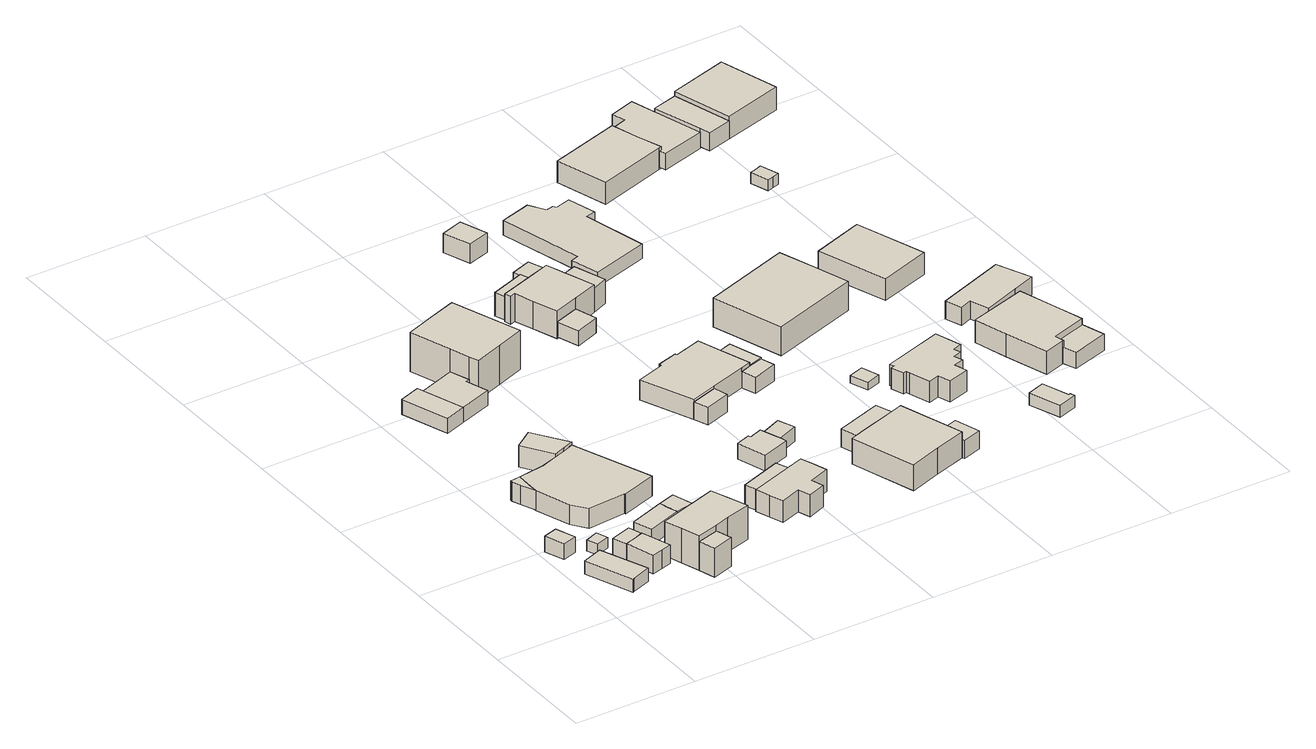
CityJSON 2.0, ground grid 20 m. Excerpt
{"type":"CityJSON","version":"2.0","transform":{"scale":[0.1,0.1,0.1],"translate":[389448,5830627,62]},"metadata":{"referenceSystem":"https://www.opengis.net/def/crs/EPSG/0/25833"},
"CityObjects":{
"building1":{"type":"Building","attributes":{"Gemeindeschluessel":"11000012","BezugspunktDach":"2200","function":"31001_2723","measuredHeight":2.54,"storeysAboveGround":1},"address":[{"country":"Germany","locality":"Berlin","thoroughfareNumber":"12 (2)","thoroughfareName":"Feldspatzenweg"}],"geometry":[{"type":"Solid","lod":"1","boundaries":[[[[0,1,2,3]],[[4,5,6,7]],[[4,7,3,2]],[[5,4,2,1]],[[6,5,1,0]],[[7,6,0,3]]]]}]},
"building2":{"type":"Building","attributes":{"Gemeindeschluessel":"11000012","BezugspunktDach":"2200","function":"31001_2723","measuredHeight":2.24,"storeysAboveGround":1},"address":[{"country":"Germany","locality":"Berlin","thoroughfareNumber":"43C (2)","thoroughfareName":"Alter Bernauer Heerweg"}],"geometry":[{"type":"Solid","lod":"1","boundaries":[[[[8,9,10,11,12]],[[13,14,15,16,17]],[[13,17,12,11]],[[14,13,11,10]],[[15,14,10,9]],[[16,15,9,8]],[[17,16,8,12]]]]}]},
"building3":{"type":"Building","attributes":{"Gemeindeschluessel":"11000012","BezugspunktDach":"2200","function":"31001_2723","measuredHeight":1.84,"storeysAboveGround":1},"address":[{"country":"Germany","locality":"Berlin","thoroughfareNumber":"14 (1)","thoroughfareName":"Feldspatzenweg"}],"geometry":[{"type":"Solid","lod":"1","boundaries":[[[[18,19,20,21]],[[22,23,24,25]],[[22,25,21,20]],[[23,22,20,19]],[[24,23,19,18]],[[25,24,18,21]]]]}]},
"building4":{"type":"Building","attributes":{"Gemeindeschluessel":"11000012","BezugspunktDach":"2200","function":"51009_1610","measuredHeight":3.1,"storeysAboveGround":0},"address":[{"country":"Germany","locality":"Berlin"}],"geometry":[{"type":"Solid","lod":"1","boundaries":[[[[26,27,28,29,30,31]],[[32,33,34,35,36,37]],[[32,37,31,30]],[[33,32,30,29]],[[34,33,29,28]],[[35,34,28,27]],[[36,35,27,26]],[[37,36,26,31]]]]}]},
"building5":{"type":"Building","attributes":{"Gemeindeschluessel":"11000012","BezugspunktDach":"2200","function":"31001_2723","measuredHeight":2.98,"storeysAboveGround":1},"address":[{"country":"Germany","locality":"Berlin","thoroughfareNumber":"45 (2)","thoroughfareName":"Alter Bernauer Heerweg"}],"geometry":[{"type":"Solid","lod":"1","boundaries":[[[[38,39,40,41]],[[42,43,44,45]],[[42,45,41,40]],[[43,42,40,39]],[[44,43,39,38]],[[45,44,38,41]]]]}]},
"building6":{"type":"Building","attributes":{"Gemeindeschluessel":"11000012","BezugspunktDach":"2200","function":"51009_1610","measuredHeight":3.35,"storeysAboveGround":0},"address":[{"country":"Germany","locality":"Berlin"}],"geometry":[{"type":"Solid","lod":"1","boundaries":[[[[46,47,48,49,50,51]],[[52,43,53,54,55,44]],[[52,44,51,50]],[[43,52,50,49]],[[53,43,49,48]],[[54,53,48,47]],[[55,54,47,46]],[[44,55,46,51]]]]}]},
"building7":{"type":"Building","attributes":{"Gemeindeschluessel":"11000012","BezugspunktDach":"2200","function":"31001_2723","measuredHeight":3.15,"storeysAboveGround":1},"address":[{"country":"Germany","locality":"Berlin","thoroughfareNumber":"45 (1)","thoroughfareName":"Alter Bernauer Heerweg"}],"geometry":[{"type":"Solid","lod":"1","boundaries":[[[[56,57,58,59,60]],[[61,62,63,64,65]],[[61,65,60,59]],[[62,61,59,58]],[[63,62,58,57]],[[64,63,57,56]],[[65,64,56,60]]]]}]},
"building8":{"type":"Building","attributes":{"Gemeindeschluessel":"11000012","BezugspunktDach":"2200","function":"31001_1010","measuredHeight":3.24,"storeysAboveGround":1},"address":[{"country":"Germany","locality":"Berlin","thoroughfareNumber":"14","thoroughfareName":"Feldspatzenweg"}],"geometry":[{"type":"Solid","lod":"1","boundaries":[[[[66,67,68,69,70,71,72,73,30,29,28]],[[74,75,76,77,78,79,80,81,82,83,84]],[[74,84,28,29]],[[75,74,29,30]],[[76,75,30,73]],[[77,76,73,72]],[[78,77,72,71]],[[79,78,71,70]],[[80,79,70,69]],[[81,80,69,68]],[[82,81,68,67]],[[83,82,67,66]],[[84,83,66,28]]]]}]},
"building9":{"type":"Building","attributes":{"Gemeindeschluessel":"11000012","function":"31001_1010"},"address":[{"country":"Germany","locality":"Berlin","thoroughfareNumber":"45","thoroughfareName":"Alter Bernauer Heerweg"}],"children":["building9-1","building9-2"]},
"building9-1":{"type":"BuildingPart","attributes":{"BezugspunktDach":"2200","measuredHeight":6.59,"storeysAboveGround":1},"parents":["building9"],"geometry":[{"type":"MultiSurface","lod":"1","boundaries":[[[85,86,87,88,89,90,91,92]],[[93,94,95,96,97,98,99,100]],[[93,100,92,91]],[[94,93,91,90]],[[95,94,90,89]],[[96,95,89,88]],[[97,96,88,87]],[[101,102,103,87,86]],[[99,98,86,85]],[[100,99,85,92]],[[98,97,103,102,101]]]}]},
"building9-2":{"type":"BuildingPart","attributes":{"BezugspunktDach":"2200","measuredHeight":4.79,"storeysAboveGround":1},"parents":["building9"],"geometry":[{"type":"MultiSurface","lod":"1","boundaries":[[[104,105,103,102]],[[97,106,107,98]],[[106,97,103,105]],[[107,106,105,104]],[[98,107,104,102]],[[97,98,102,103,108]]]}]},
"building10":{"type":"Building","attributes":{"Gemeindeschluessel":"11000012","BezugspunktDach":"2200","function":"51009_1611","measuredHeight":2.46,"storeysAboveGround":0},"address":[{"country":"Germany","locality":"Berlin"}],"geometry":[{"type":"Solid","lod":"1","boundaries":[[[[109,110,111,112,113]],[[114,115,116,117,118]],[[114,118,113,112]],[[115,114,112,111]],[[116,115,111,110]],[[117,116,110,109]],[[118,117,109,113]]]]}]},
"building11":{"type":"Building","attributes":{"Gemeindeschluessel":"11000012","BezugspunktDach":"2200","function":"51009_1610","measuredHeight":4.1,"storeysAboveGround":0},"address":[{"country":"Germany","locality":"Berlin"}],"geometry":[{"type":"Solid","lod":"1","boundaries":[[[[119,120,121,122,123]],[[124,125,126,127,128]],[[124,128,123,122]],[[125,124,122,121]],[[126,125,121,120]],[[127,126,120,119]],[[128,127,119,123]]]]}]},
"building12":{"type":"Building","attributes":{"Gemeindeschluessel":"11000012","BezugspunktDach":"2200","function":"51009_1610","measuredHeight":3.12,"storeysAboveGround":0},"address":[{"country":"Germany","locality":"Berlin"}],"geometry":[{"type":"Solid","lod":"1","boundaries":[[[[57,129,130,59]],[[131,132,63,61]],[[131,61,59,130]],[[132,131,130,129]],[[63,132,129,57]],[[61,63,57,59]]]]}]},
"building13":{"type":"Building","attributes":{"Gemeindeschluessel":"11000012","BezugspunktDach":"2200","function":"51009_1610","measuredHeight":2.53,"storeysAboveGround":0},"address":[{"country":"Germany","locality":"Berlin"}],"geometry":[{"type":"Solid","lod":"1","boundaries":[[[[110,133,134,135,136,111]],[[137,138,139,140,116,115]],[[137,115,111,136]],[[138,137,136,135]],[[139,138,135,134]],[[140,139,134,133]],[[116,140,133,110]],[[115,116,110,111]]]]}]},
"building14":{"type":"Building","attributes":{"Gemeindeschluessel":"11000012","BezugspunktDach":"2200","function":"31001_1010","measuredHeight":7.74,"storeysAboveGround":1},"address":[{"country":"Germany","locality":"Berlin","thoroughfareNumber":"17","thoroughfareName":"Feldspatzenweg"}],"geometry":[{"type":"Solid","lod":"1","boundaries":[[[[141,142,143,144,145,146,147,148]],[[149,150,151,152,153,154,155,156]],[[149,156,148,147]],[[150,149,147,146]],[[151,150,146,145]],[[152,151,145,144]],[[153,152,144,143]],[[154,153,143,142]],[[155,154,142,141]],[[156,155,141,148]]]]}]},
"building15":{"type":"Building","attributes":{"Gemeindeschluessel":"11000012","function":"31001_1010"},"address":[{"country":"Germany","locality":"Berlin","thoroughfareNumber":"45A","thoroughfareName":"Alter Bernauer Heerweg"}],"children":["building15-1","building15-2"]},
"building15-1":{"type":"BuildingPart","attributes":{"BezugspunktDach":"2200","measuredHeight":5.26,"storeysAboveGround":1},"parents":["building15"],"geometry":[{"type":"Solid","lod":"1","boundaries":[[[[157,158,159,160,161,162,163,164,165,166,167]],[[168,169,170,171,172,173,174,175,176,177,178]],[[168,178,167,166]],[[169,168,166,165],[179,180,181,168]],[[170,169,165,164]],[[171,170,164,163]],[[172,171,163,162]],[[173,172,162,161]],[[174,173,161,160]],[[175,174,160,159]],[[176,175,159,158]],[[177,176,158,157]],[[178,177,157,167]],[[180,179,168,181]]]]}]},
"building15-2":{"type":"BuildingPart","attributes":{"BezugspunktDach":"2200","measuredHeight":3.43,"storeysAboveGround":1},"parents":["building15"],"geometry":[{"type":"Solid","lod":"1","boundaries":[[[[181,180,182,183]],[[184,179,168,185]],[[184,185,183,182]],[[179,184,182,180]],[[185,168,181,183]],[[168,179,180,181]]]]}]},
"building16":{"type":"Building","attributes":{"Gemeindeschluessel":"11000012","BezugspunktDach":"2200","function":"31001_2723","measuredHeight":2.63,"storeysAboveGround":1},"address":[{"country":"Germany","locality":"Berlin","thoroughfareNumber":"45A (1)","thoroughfareName":"Alter Bernauer Heerweg"}],"geometry":[{"type":"Solid","lod":"1","boundaries":[[[[186,187,188,189,190,191,192,193]],[[194,195,196,197,198,199,200,201]],[[194,201,193,192]],[[195,194,192,191]],[[196,195,191,190]],[[197,196,190,189]],[[198,197,189,188]],[[199,198,188,187]],[[200,199,187,186]],[[201,200,186,193]]]]}]},
"building17":{"type":"Building","attributes":{"Gemeindeschluessel":"11000012","BezugspunktDach":"2200","function":"31001_2723","measuredHeight":2.44,"storeysAboveGround":1},"address":[{"country":"Germany","locality":"Berlin","thoroughfareNumber":"45B (1)","thoroughfareName":"Alter Bernauer Heerweg"}],"geometry":[{"type":"Solid","lod":"1","boundaries":[[[[188,202,203,189]],[[204,205,206,207]],[[204,207,189,203]],[[205,204,203,202]],[[206,205,202,188]],[[207,206,188,189]]]]}]},
"building18":{"type":"Building","attributes":{"Gemeindeschluessel":"11000012","BezugspunktDach":"2200","function":"51009_1610","measuredHeight":4.29,"storeysAboveGround":0},"address":[{"country":"Germany","locality":"Berlin"}],"geometry":[{"type":"Solid","lod":"1","boundaries":[[[[208,209,210,211]],[[212,213,214,215]],[[212,215,211,210]],[[213,212,210,209]],[[214,213,209,208]],[[215,214,208,211]]]]}]},
"building19":{"type":"Building","attributes":{"Gemeindeschluessel":"11000012","BezugspunktDach":"2200","function":"51009_1610","measuredHeight":3.2,"storeysAboveGround":0},"address":[{"country":"Germany","locality":"Berlin"}],"geometry":[{"type":"Solid","lod":"1","boundaries":[[[[216,217,218,219]],[[220,221,222,223]],[[220,223,219,218]],[[221,220,218,217]],[[222,221,217,216]],[[223,222,216,219]]]]}]},
"building20":{"type":"Building","attributes":{"Gemeindeschluessel":"11000012","function":"31001_1010"},"address":[{"country":"Germany","locality":"Berlin","thoroughfareNumber":"18","thoroughfareName":"Feldspatzenweg"}],"children":["building20-1","building20-2","building20-3","building20-4"]},
"building20-1":{"type":"BuildingPart","attributes":{"BezugspunktDach":"2200","measuredHeight":3.79,"storeysAboveGround":1},"parents":["building20"],"geometry":[{"type":"MultiSurface","lod":"1","boundaries":[[[224,225,226,227,228,229,230,231,232,233,234,235]],[[236,237,238,239,240,241,242,243,244,245,246,247]],[[236,247,235,234]],[[237,236,234,233]],[[238,237,233,232]],[[239,238,232,231]],[[240,239,231,230]],[[241,240,230,229]],[[248,249,241,229,228]],[[243,250,248,242,228,227]],[[251,252,227,226]],[[245,244,226,225]],[[247,246,224,235]],[[242,241,249,248]],[[242,248,250,243]],[[244,253,243,252,251]],[[254,246,245,255,256]]]}]},
"building20-2":{"type":"BuildingPart","attributes":{"BezugspunktDach":"2200","measuredHeight":2.92,"storeysAboveGround":1},"parents":["building20"],"geometry":[{"type":"MultiSurface","lod":"1","boundaries":[[[250,257,258,249]],[[259,260,243,241]],[[259,241,249,258]],[[260,259,258,257]],[[241,242,248,249]],[[250,248,242,243]]]}]},
"building20-3":{"type":"BuildingPart","attributes":{"BezugspunktDach":"2200","measuredHeight":2.92,"storeysAboveGround":1},"parents":["building20"],"geometry":[{"type":"Solid","lod":"1","boundaries":[[[[261,262,255,256]],[[245,263,264,246]],[[263,245,255,262]],[[264,263,262,261]],[[246,264,261,256]],[[245,246,256,255]]]]}]},
"building20-4":{"type":"BuildingPart","attributes":{"BezugspunktDach":"2200","measuredHeight":2.73,"storeysAboveGround":1},"parents":["building20"],"geometry":[{"type":"MultiSurface","lod":"1","boundaries":[[[265,266,267,251]],[[260,268,269,244]],[[244,243,260]],[[268,260,267,266]],[[269,268,266,265]],[[244,269,265,251]],[[251,252,243,244]],[[260,243,252,267]]]}]},
"building21":{"type":"Building","attributes":{"Gemeindeschluessel":"11000012","function":"31001_1010"},"address":[{"country":"Germany","locality":"Berlin","thoroughfareNumber":"19","thoroughfareName":"Feldspatzenweg"}],"children":["building21-1","building21-2","building21-3"]},
"building21-1":{"type":"BuildingPart","attributes":{"BezugspunktDach":"2200","measuredHeight":5.25,"storeysAboveGround":1},"parents":["building21"],"geometry":[{"type":"MultiSurface","lod":"1","boundaries":[[[270,271,272,273,274,275,276,277,278,279,280,281]],[[282,283,284,285,286,287,288,289,290,291,292,293]],[[294,282,293,281,280]],[[283,282,280,279],[283,295,294,282]],[[284,283,279,278]],[[285,284,278,277]],[[296,297,285,277,276]],[[287,298,296,286,276,275]],[[288,287,275,274]],[[289,288,274,273]],[[290,289,273,272]],[[291,290,272,271]],[[292,291,271,270]],[[293,292,270,281]],[[295,283,282,294]],[[286,285,297,296]],[[299,286,296,298,287]]]}]},
"building21-2":{"type":"BuildingPart","attributes":{"BezugspunktDach":"2200","measuredHeight":3.95,"storeysAboveGround":1},"parents":["building21"],"geometry":[{"type":"Solid","lod":"1","boundaries":[[[[300,294,295,301,302]],[[303,283,282,304,305]],[[303,305,302,301]],[[283,303,301,295]],[[304,282,294,300]],[[305,304,300,302]],[[283,295,294,282]]]]}]},
"building21-3":{"type":"BuildingPart","attributes":{"BezugspunktDach":"2200","measuredHeight":3.95,"storeysAboveGround":1},"parents":["building21"],"geometry":[{"type":"MultiSurface","lod":"1","boundaries":[[[298,306,307,308,297]],[[284,309,310,287,285]],[[284,285,297,308]],[[309,284,308,307]],[[310,309,307,306]],[[287,310,306,298]],[[311,286,296,297,285]],[[287,298,296,286]]]}]},
"building22":{"type":"Building","attributes":{"Gemeindeschluessel":"11000012","function":"31001_1010"},"address":[{"country":"Germany","locality":"Berlin","thoroughfareNumber":"45B","thoroughfareName":"Alter Bernauer Heerweg"}],"children":["building22-1","building22-2"]},
"building22-1":{"type":"BuildingPart","attributes":{"BezugspunktDach":"2200","measuredHeight":5.29,"storeysAboveGround":1},"parents":["building22"],"geometry":[{"type":"MultiSurface","lod":"1","boundaries":[[[312,313,314,315,316,317,318,319,320]],[[321,322,323,324,325,326,327,328,329]],[[321,329,320,319]],[[330,331,319,318]],[[323,332,330,322,318,317]],[[324,323,317,316]],[[325,324,316,315]],[[326,325,315,314]],[[327,326,314,313]],[[328,327,313,312]],[[329,328,312,320]],[[322,321,331,330]],[[333,322,330,332,323]]]}]},
"building22-2":{"type":"BuildingPart","attributes":{"BezugspunktDach":"2200","measuredHeight":3.02,"storeysAboveGround":1},"parents":["building22"],"geometry":[{"type":"MultiSurface","lod":"1","boundaries":[[[331,332,334,335]],[[336,323,321,337]],[[336,337,335,334]],[[323,336,334,332]],[[337,321,331,335]],[[321,322,330,331]],[[323,332,330,322]]]}]},
"building23":{"type":"Building","attributes":{"Gemeindeschluessel":"11000012","BezugspunktDach":"2200","function":"31001_2723","measuredHeight":3.22,"storeysAboveGround":1},"address":[{"country":"Germany","locality":"Berlin","thoroughfareNumber":"19 (1)","thoroughfareName":"Feldspatzenweg"}],"geometry":[{"type":"Solid","lod":"1","boundaries":[[[[338,339,340,341]],[[342,343,344,345]],[[342,345,341,340]],[[343,342,340,339]],[[344,343,339,338]],[[345,344,338,341]]]]}]},
"building24":{"type":"Building","attributes":{"Gemeindeschluessel":"11000012","BezugspunktDach":"2200","function":"51009_1610","measuredHeight":3.05,"storeysAboveGround":0},"address":[{"country":"Germany","locality":"Berlin"}],"geometry":[{"type":"Solid","lod":"1","boundaries":[[[[346,347,348,349,350]],[[351,352,353,326,325]],[[351,325,350,349]],[[352,351,349,348]],[[353,352,348,347]],[[326,353,347,346]],[[325,326,346,350]]]]}]},
"building25":{"type":"Building","attributes":{"Gemeindeschluessel":"11000012","BezugspunktDach":"2200","function":"31001_2723","measuredHeight":1.29,"storeysAboveGround":1},"address":[{"country":"Germany","locality":"Berlin","thoroughfareNumber":"47 (2)","thoroughfareName":"Alter Bernauer Heerweg"}],"geometry":[{"type":"Solid","lod":"1","boundaries":[[[[354,355,356,357]],[[358,359,360,361]],[[358,361,357,356]],[[359,358,356,355]],[[360,359,355,354]],[[361,360,354,357]]]]}]},
"building26":{"type":"Building","attributes":{"Gemeindeschluessel":"11000012","BezugspunktDach":"2200","function":"31001_1010","measuredHeight":2.4,"storeysAboveGround":1},"address":[{"country":"Germany","locality":"Berlin","thoroughfareNumber":"21","thoroughfareName":"Feldspatzenweg"}],"geometry":[{"type":"Solid","lod":"1","boundaries":[[[[362,363,364,365,366,367,368,369,370,371,372,373]],[[374,375,376,377,378,379,380,381,382,383,384,385]],[[374,385,373,372]],[[375,374,372,371]],[[376,375,371,370]],[[377,376,370,369]],[[378,377,369,368]],[[379,378,368,367]],[[380,379,367,366]],[[381,380,366,365]],[[382,381,365,364]],[[383,382,364,363]],[[384,383,363,362]],[[385,384,362,373]]]]}]},
"building27":{"type":"Building","attributes":{"Gemeindeschluessel":"11000012","BezugspunktDach":"2200","function":"31001_1010","measuredHeight":6.31,"storeysAboveGround":1},"address":[{"country":"Germany","locality":"Berlin","thoroughfareNumber":"20","thoroughfareName":"Feldspatzenweg"}],"geometry":[{"type":"Solid","lod":"1","boundaries":[[[[386,387,388,389,390]],[[391,392,393,394,395]],[[391,395,390,389]],[[392,391,389,388]],[[393,392,388,387]],[[394,393,387,386]],[[395,394,386,390]]]]}]},
"building28":{"type":"Building","attributes":{"Gemeindeschluessel":"11000012","BezugspunktDach":"2200","function":"31001_1010","measuredHeight":4.67,"storeysAboveGround":1},"address":[{"country":"Germany","locality":"Berlin","thoroughfareNumber":"47","thoroughfareName":"Alter Bernauer Heerweg"}],"geometry":[{"type":"Solid","lod":"1","boundaries":[[[[396,397,398,399,400,401,402,403,404,405,406,407,408,409,410,411,412,413]],[[414,415,416,417,418,419,420,421,422,423,424,425,426,427,428,429,430,431]],[[414,431,413,412]],[[415,414,412,411]],[[416,415,411,410]],[[417,416,410,409]],[[418,417,409,408]],[[419,418,408,407]],[[420,419,407,406]],[[421,420,406,405]],[[422,421,405,404]],[[423,422,404,403]],[[424,423,403,402]],[[425,424,402,401]],[[426,425,401,400]],[[427,426,400,399]],[[428,427,399,398]],[[429,428,398,397]],[[430,429,397,396]],[[431,430,396,413]]]]}]},
"building29":{"type":"Building","attributes":{"Gemeindeschluessel":"11000012","BezugspunktDach":"2200","function":"31001_2463","measuredHeight":2.02,"storeysAboveGround":1},"address":[{"country":"Germany","locality":"Berlin","thoroughfareNumber":"47 (1)","thoroughfareName":"Alter Bernauer Heerweg"}],"geometry":[{"type":"Solid","lod":"1","boundaries":[[[[432,433,434,435,436,437]],[[438,439,440,441,442,443]],[[438,443,437,436]],[[439,438,436,435]],[[440,439,435,434]],[[441,440,434,433]],[[442,441,433,432]],[[443,442,432,437]]]]}]},
"building30":{"type":"Building","attributes":{"Gemeindeschluessel":"11000012","BezugspunktDach":"2200","function":"31001_1010","measuredHeight":4.2,"storeysAboveGround":1},"address":[{"country":"Germany","locality":"Berlin","thoroughfareNumber":"23","thoroughfareName":"Feldspatzenweg"}],"geometry":[{"type":"Solid","lod":"1","boundaries":[[[[444,445,446,447,448,449]],[[450,451,452,453,454,455]],[[450,455,449,448]],[[451,450,448,447]],[[452,451,447,446]],[[453,452,446,445]],[[454,453,445,444]],[[455,454,444,449]]]]}]},
"building31":{"type":"Building","attributes":{"Gemeindeschluessel":"11000012","BezugspunktDach":"2200","function":"31001_1010","measuredHeight":3.53,"storeysAboveGround":1},"address":[{"country":"Germany","locality":"Berlin","thoroughfareNumber":"22","thoroughfareName":"Feldspatzenweg"}],"geometry":[{"type":"Solid","lod":"1","boundaries":[[[[456,457,458,459]],[[460,461,462,463]],[[460,463,459,458]],[[461,460,458,457]],[[462,461,457,456]],[[463,462,456,459]]]]}]},
"building32":{"type":"Building","attributes":{"Gemeindeschluessel":"11000012","BezugspunktDach":"2200","function":"31001_1010","measuredHeight":5.14,"storeysAboveGround":1},"address":[{"country":"Germany","locality":"Berlin","thoroughfareNumber":"47A","thoroughfareName":"Alter Bernauer Heerweg"}],"geometry":[{"type":"Solid","lod":"1","boundaries":[[[[464,465,466,467,468,469,470,471,472]],[[473,474,475,476,477,478,479,480,481]],[[473,481,472,471]],[[474,473,471,470]],[[475,474,470,469]],[[476,475,469,468]],[[477,476,468,467]],[[478,477,467,466]],[[479,478,466,465]],[[480,479,465,464]],[[481,480,464,472]]]]}]},
"building33":{"type":"Building","attributes":{"Gemeindeschluessel":"11000012","BezugspunktDach":"2200","function":"51009_1610","measuredHeight":2.69,"storeysAboveGround":0},"address":[{"country":"Germany","locality":"Berlin"}],"geometry":[{"type":"Solid","lod":"1","boundaries":[[[[482,483,484,485,486,487]],[[488,489,490,491,492,493]],[[488,493,487,486]],[[489,488,486,485]],[[490,489,485,484]],[[491,490,484,483]],[[492,491,483,482]],[[493,492,482,487]]]]}]},
"building34":{"type":"Building","attributes":{"Gemeindeschluessel":"11000012","BezugspunktDach":"2200","function":"31001_2463","measuredHeight":3.04,"storeysAboveGround":1},"address":[{"country":"Germany","locality":"Berlin","thoroughfareNumber":"47A (1)","thoroughfareName":"Alter Bernauer Heerweg"}],"geometry":[{"type":"Solid","lod":"1","boundaries":[[[[494,495,496,497,498,499,500]],[[501,502,503,504,505,506,507]],[[501,507,500,499]],[[502,501,499,498]],[[503,502,498,497]],[[504,503,497,496]],[[505,504,496,495]],[[506,505,495,494]],[[507,506,494,500]]]]}]},
"building35":{"type":"Building","attributes":{"Gemeindeschluessel":"11000012","BezugspunktDach":"2200","function":"31001_2463","measuredHeight":2.71,"storeysAboveGround":1},"address":[{"country":"Germany","locality":"Berlin","thoroughfareNumber":"23 (1)","thoroughfareName":"Feldspatzenweg"}],"geometry":[{"type":"Solid","lod":"1","boundaries":[[[[508,509,510,511,512,513,514,515,516]],[[517,518,519,520,521,522,523,524,525]],[[517,525,516,515]],[[518,517,515,514]],[[519,518,514,513]],[[520,519,513,512]],[[521,520,512,511]],[[522,521,511,510]],[[523,522,510,509]],[[524,523,509,508]],[[525,524,508,516]]]]}]},
"building36":{"type":"Building","attributes":{"Gemeindeschluessel":"11000012","BezugspunktDach":"2200","function":"31001_2723","measuredHeight":2.19,"storeysAboveGround":1},"address":[{"country":"Germany","locality":"Berlin","thoroughfareNumber":"23 (2)","thoroughfareName":"Feldspatzenweg"}],"geometry":[{"type":"Solid","lod":"1","boundaries":[[[[526,527,528,529,530,531]],[[532,533,534,535,536,537]],[[532,537,531,530]],[[533,532,530,529]],[[534,533,529,528]],[[535,534,528,527]],[[536,535,527,526]],[[537,536,526,531]]]]}]},
"building37":{"type":"Building","attributes":{"Gemeindeschluessel":"11000012","BezugspunktDach":"2200","function":"31001_2463","measuredHeight":2.99,"storeysAboveGround":1},"address":[{"country":"Germany","locality":"Berlin","thoroughfareNumber":"25 (1)","thoroughfareName":"Feldspatzenweg"}],"geometry":[{"type":"Solid","lod":"1","boundaries":[[[[538,539,540,541,542]],[[543,544,545,546,547]],[[543,547,542,541]],[[544,543,541,540]],[[545,544,540,539]],[[546,545,539,538]],[[547,546,538,542]]]]}]},
"building38":{"type":"Building","attributes":{"Gemeindeschluessel":"11000012","BezugspunktDach":"2200","function":"31001_1010","measuredHeight":4.52,"storeysAboveGround":1},"address":[{"country":"Germany","locality":"Berlin","thoroughfareNumber":"25","thoroughfareName":"Feldspatzenweg"}],"geometry":[{"type":"Solid","lod":"1","boundaries":[[[[548,549,550,551]],[[552,553,544,543]],[[552,543,551,550]],[[553,552,550,549]],[[544,553,549,548]],[[543,544,548,551]]]]}]}
},
"vertices":[
[19,161,40],[42,168,40],[30,200,40],[7,193,40],[30,200,14],[42,168,14],[19,161,14],[7,193,14],
[56,42,31],[59,43,31],[90,55,31],[59,132,31],[26,120,31],[59,132,9],[90,55,9],[59,43,9],[56,42,9],[26,120,9],
[61,140,36],[83,147,36],[76,166,36],[54,157,36],[76,166,18],[83,147,18],[61,140,18],[54,157,18],
[38,322,51],[43,308,51],[53,285,51],[53,300,51],[54,328,51],[38,326,51],[54,328,19],[53,300,19],[53,285,19],[43,308,19],[38,322,19],[38,326,19],
[90,110,42],[123,121,42],[116,144,42],[82,133,42],[116,144,12],[123,121,12],[90,110,12],[82,133,12],
[104,63,43],[122,68,43],[139,73,43],[123,121,43],[107,115,43],[90,110,43],[107,115,12],[139,73,12],[122,68,12],[104,63,12],
[143,126,39],[199,146,39],[194,161,39],[190,177,39],[133,157,39],[190,177,13],[194,161,13],[199,146,13],[143,126,13],[133,157,13],
[72,228,51],[90,205,51],[152,210,51],[153,208,51],[210,227,51],[161,357,51],[125,344,51],[98,334,51],[53,300,18],[54,328,18],[98,334,18],[125,344,18],[161,357,18],[210,227,18],[153,208,18],[152,210,18],[90,205,18],[72,228,18],[53,285,18],
[154,67,68],[164,37,68],[199,47,68],[224,55,68],[265,67,68],[254,97,68],[243,127,68],[145,96,68],[243,127,11],[254,97,11],[265,67,11],[224,55,11],[199,47,11],[164,37,11],[154,67,11],[145,96,11],[164,37,37],[164,37,59],[199,47,59],
[172,10,59],[207,21,59],[207,21,11],[172,10,11],[199,47,45],
[55,513,50],[89,525,50],[66,592,50],[63,602,50],[29,590,50],[63,602,25],[66,592,25],[89,525,25],[55,513,25],[29,590,25],
[125,344,56],[143,350,56],[161,357,56],[124,412,56],[94,391,56],[124,412,20],[161,357,20],[143,350,20],[125,344,20],[94,391,20],
[228,152,39],[218,186,39],[218,186,13],[228,152,13],
[142,543,50],[130,579,50],[136,581,50],[125,613,50],[125,613,25],[136,581,25],[130,579,25],[142,543,25],
[125,613,88],[136,581,88],[142,566,88],[188,582,88],[234,599,88],[194,713,88],[148,697,88],[102,680,88],[148,697,23],[194,713,23],[234,599,23],[188,582,23],[142,566,23],[136,581,23],[125,613,23],[102,680,23],
[319,93,52],[327,70,52],[360,82,52],[367,62,52],[396,73,52],[390,93,52],[423,105,52],[416,127,52],[408,149,52],[314,117,52],[311,116,52],[314,117,16],[408,149,16],[416,127,16],[423,105,16],[390,93,16],[396,73,16],[367,62,16],[360,82,16],[327,70,16],[319,93,16],[311,116,16],[382,140,16],[382,140,51],[314,117,51],
[374,160,51],[306,136,51],[374,160,16],[306,136,16],
[376,190,47],[422,206,47],[419,216,47],[409,243,47],[407,250,47],[386,242,47],[384,246,47],[361,238,47],[384,246,21],[386,242,21],[407,250,21],[409,243,21],[419,216,21],[422,206,21],[376,190,21],[361,238,21],
[452,230,47],[441,257,47],[441,257,23],[452,230,23],[419,216,23],[409,243,23],
[285,716,65],[341,735,65],[335,752,65],[279,732,65],[335,752,26],[341,735,26],[285,716,26],[279,732,26],
[334,602,51],[373,617,51],[362,652,51],[322,638,51],[362,652,26],[373,617,26],[334,602,26],[322,638,26],
[365,356,56],[409,370,56],[467,388,56],[484,394,56],[469,438,56],[466,447,56],[455,481,56],[410,467,56],[409,470,56],[376,460,56],[377,456,56],[330,441,56],[377,456,23],[376,460,23],[409,470,23],[410,467,23],[455,481,23],[466,447,23],[469,438,23],[484,394,23],[467,388,23],[409,370,23],[365,356,23],[330,441,23],[469,438,52],[466,447,52],[484,394,52],[467,388,50],[484,394,50],[476,391,23],[365,356,28],[409,370,52],[365,356,52],
[508,401,52],[491,455,52],[491,455,23],[508,401,23],
[374,333,52],[415,346,52],[415,346,23],[374,333,23],
[475,365,50],[515,378,50],[508,401,50],[515,378,23],[475,365,23],
[288,706,69],[297,709,69],[308,678,69],[322,638,69],[362,652,69],[403,667,69],[389,707,69],[384,720,69],[384,721,69],[375,747,69],[341,735,69],[285,716,69],[341,735,23],[375,747,23],[384,721,23],[384,720,23],[389,707,23],[403,667,23],[362,652,23],[322,638,23],[308,678,23],[297,709,23],[288,706,23],[285,716,23],[341,735,63],[375,747,63],[389,707,63],[384,720,63],[403,667,63],[401,672,23],
[335,752,63],[364,776,63],[331,764,63],[364,776,23],[335,752,23],[331,764,23],
[429,678,63],[411,730,63],[384,721,63],[411,730,23],[429,678,23],[387,710,23],
[526,39,59],[578,57,59],[630,74,59],[618,111,59],[596,179,59],[592,178,59],[544,162,59],[516,153,59],[492,145,59],[516,153,16],[544,162,16],[592,178,16],[596,179,16],[618,111,16],[630,74,16],[578,57,16],[526,39,16],[492,145,16],[544,162,46],[516,153,46],[592,178,46],[590,177,16],
[579,216,46],[504,191,46],[579,216,16],[504,191,16],
[327,868,57],[363,879,57],[347,924,57],[311,912,57],[347,924,25],[363,879,25],[327,868,25],[311,912,25],
[630,74,46],[632,70,46],[663,80,46],[650,122,46],[618,111,46],[650,122,16],[663,80,16],[632,70,16],
[611,284,37],[634,292,37],[624,321,37],[600,313,37],[624,321,24],[634,292,24],[611,284,24],[600,313,24],
[444,771,47],[431,767,47],[444,720,47],[537,748,47],[512,851,47],[528,855,47],[515,902,47],[490,895,47],[487,900,47],[475,897,47],[459,922,47],[408,907,47],[459,922,23],[475,897,23],[487,900,23],[490,895,23],[515,902,23],[528,855,23],[512,851,23],[537,748,23],[444,720,23],[431,767,23],[444,771,23],[408,907,23],
[558,425,73],[702,473,73],[683,531,73],[663,589,73],[520,541,73],[663,589,25],[683,531,25],[702,473,25],[558,425,25],[520,541,25],
[652,256,53],[657,257,53],[659,251,53],[670,217,53],[688,223,53],[695,202,53],[730,213,53],[723,234,53],[740,239,53],[735,253,53],[749,258,53],[745,269,53],[760,274,53],[757,282,53],[746,317,53],[648,286,53],[651,279,53],[645,277,53],[651,279,18],[648,286,18],[746,317,18],[757,282,18],[760,274,18],[745,269,18],[749,258,18],[735,253,18],[740,239,18],[723,234,18],[730,213,18],[695,202,18],[688,223,18],[670,217,18],[659,251,18],[657,257,18],[652,256,18],[645,277,18],
[802,84,38],[833,94,38],[830,102,38],[827,101,38],[812,145,38],[783,135,38],[812,145,18],[827,101,18],[830,102,18],[833,94,18],[802,84,18],[783,135,18],
[570,891,62],[683,926,62],[687,927,62],[673,969,62],[660,1011,62],[545,976,62],[660,1011,26],[673,969,26],[687,927,26],[683,926,26],[570,891,26],[545,976,26],
[760,465,61],[843,493,61],[805,607,61],[721,578,61],[805,607,25],[843,493,25],[760,465,25],[721,578,25],
[825,257,57],[847,187,57],[881,198,57],[883,198,57],[879,214,57],[936,232,57],[920,286,57],[903,340,57],[809,312,57],[903,340,19],[920,286,19],[936,232,19],[879,214,19],[883,198,19],[881,198,19],[847,187,19],[825,257,19],[809,312,19],
[883,198,47],[881,198,47],[889,176,47],[948,194,47],[936,232,47],[879,214,47],[936,232,20],[948,194,20],[889,176,20],[881,198,20],[883,198,20],[879,214,20],
[814,353,54],[833,361,54],[844,330,54],[903,352,54],[940,366,54],[916,421,54],[804,380,54],[916,421,24],[940,366,24],[903,352,24],[844,330,24],[833,361,24],[814,353,24],[804,380,24],
[687,927,57],[683,926,57],[687,915,57],[758,935,57],[734,1015,57],[722,1055,57],[681,1042,57],[687,1020,57],[660,1011,57],[687,1020,30],[681,1042,30],[722,1055,30],[734,1015,30],[758,935,30],[687,915,30],[683,926,30],[687,927,30],[660,1011,30],
[774,786,51],[784,789,51],[795,792,51],[785,823,51],[775,819,51],[764,816,51],[775,819,33],[785,823,33],[795,792,33],[784,789,33],[774,786,33],[764,816,33],
[758,935,63],[763,918,63],[803,929,63],[775,1026,63],[734,1015,63],[775,1026,33],[803,929,33],[763,918,33],[758,935,33],[734,1015,33],
[803,929,71],[900,957,71],[872,1054,71],[775,1026,71],[872,1054,33],[900,957,33]
]}
